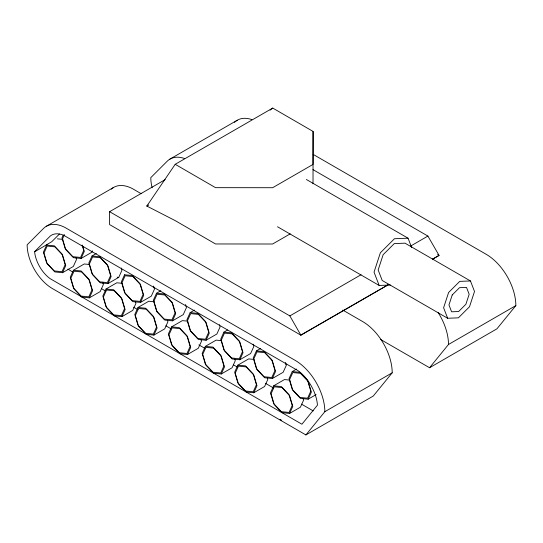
<?xml version="1.0" encoding="UTF-8"?>
<svg xmlns="http://www.w3.org/2000/svg" width="543" height="543" viewBox="0 0 543 543"><rect width="100%" height="100%" fill="white"/><g stroke="black" fill="none" stroke-linecap="round" stroke-linejoin="round"><path stroke-width="0.81" d="M165.167 179.618L109.611 211.695L109.605 224.592L300.89 335.194L387.885 284.966M300.89 335.194L289.86 315.911L109.611 211.695M175.192 164.305L272.735 108.071L313.08 131.433L313.033 164.42L272.634 187.715L215.537 187.661L175.192 164.305L146.834 206.062L175.158 220.601L215.503 243.963L272.593 244.011L290.227 233.85M313.019 183.744L313.08 131.433M63.259 235.044L61.983 237.861L65.167 248.572L72.857 256.69L80.54 257.45L83.731 250.411L82.136 245.056M64.454 234.63L62.547 238.852L65.73 249.57L73.42 257.687L81.104 258.448L91.903 252.217L92.534 250.805M62.547 272.695L65.73 265.656L62.547 254.939L54.857 246.827L47.173 246.06L43.99 253.099L47.173 263.817L54.857 271.934L62.547 272.695L73.339 266.464L76.522 259.425L76.068 257.891M73.454 270.217L70.271 277.256L73.454 287.966L81.138 296.084L88.828 296.845L92.011 289.806L88.828 279.088L81.138 270.977L73.454 270.217L84.246 263.979L89.629 264.516M81.104 258.448L84.294 251.409L82.699 246.054M92.011 255.97L88.828 263.009L92.011 273.72L99.702 281.837L107.385 282.598L110.575 275.559L107.385 264.841L99.702 256.73L92.011 255.97L96.328 253.472M89.391 297.842L92.575 290.804L89.391 280.086L81.701 271.975L74.018 271.208L70.834 278.247L74.018 288.964L81.701 297.082L89.391 297.842L100.183 291.611L103.367 284.573L102.688 282.272M107.948 283.595L111.132 276.557L107.948 265.839L100.265 257.721L92.575 256.961L89.391 264L92.575 274.717L100.265 282.835L107.948 283.595L118.747 277.364L121.931 270.326L121.245 268.025M106.014 289.012L102.824 296.05L106.014 306.768L113.697 314.879L121.388 315.639L124.571 308.6L121.388 297.89L113.697 289.772L106.014 289.012L116.806 282.781L122.189 283.31M121.951 316.637L125.134 309.598L121.951 298.888L114.261 290.77L106.571 290.01L103.387 297.048L106.571 307.759L114.261 315.877L121.951 316.637L132.743 310.406L135.926 303.367L135.472 301.84M137.976 307.467L134.793 314.506L137.976 325.223L145.667 333.334L153.357 334.101L156.54 327.062L153.357 316.345L145.667 308.227L137.976 307.467L148.768 301.236L154.151 301.772M140.508 302.39L143.691 295.351L140.508 284.641L132.818 276.523L125.134 275.763L121.951 282.801L125.134 293.512L132.818 301.63L140.508 302.39L151.3 296.159L154.483 289.12L153.574 286.059M156.54 293.22L153.357 300.259L156.54 310.976L164.224 319.087L171.914 319.854L175.097 312.816L171.914 302.098L164.224 293.98L156.54 293.22L160.857 290.729M153.913 335.092L157.103 328.053L153.913 317.343L146.23 309.225L138.54 308.465L135.356 315.503L138.54 326.221L146.23 334.332L153.913 335.092L164.712 328.861L167.896 321.823L167.441 320.295M172.477 320.845L175.66 313.806L172.477 303.096L164.787 294.978L157.103 294.218L153.913 301.256L157.103 311.974L164.787 320.085L172.477 320.845L183.269 314.614L186.453 307.576L185.543 304.514M171.574 326.866L168.391 333.904L171.574 344.615L179.265 352.733L186.948 353.493L190.131 346.454L186.948 335.744L179.265 327.626L171.574 326.866L182.367 320.635L187.749 321.164M190.131 312.619L186.948 319.657L190.131 330.368L197.822 338.486L205.512 339.246L208.695 332.207L205.512 321.497L197.822 313.379L190.131 312.619L194.448 310.121M187.511 354.491L190.695 347.452L187.511 336.735L179.828 328.624L172.138 327.863L168.954 334.902L172.138 345.613L179.828 353.731L187.511 354.491L198.304 348.26L201.487 341.221L201.032 339.687M206.075 340.244L209.259 333.205L206.075 322.488L198.385 314.377L190.695 313.616L187.511 320.655L190.695 331.366L198.385 339.484L206.075 340.244L216.867 334.013L220.051 326.974L219.365 324.68M205.349 346.366L202.166 353.405L205.349 364.115L213.039 372.233L220.723 372.993L223.906 365.955L220.723 355.237L213.039 347.126L205.349 346.366L216.141 340.128L221.524 340.665M223.906 332.119L220.723 339.158L223.906 349.868L231.596 357.986L239.287 358.747L242.47 351.708L239.287 340.99L231.596 332.879L223.906 332.119L227.503 330.042M221.286 373.991L224.469 366.953L221.286 356.235L213.596 348.124L205.912 347.357L202.729 354.396L205.912 365.113L213.596 373.231L221.286 373.991L232.078 367.76L235.262 360.722L234.807 359.188M239.843 359.744L243.033 352.706L239.843 341.988L232.16 333.877L224.469 333.11L221.286 340.149L224.469 350.866L232.16 358.984L239.843 359.744L250.642 353.513L253.825 346.475L253.14 344.181M237.861 365.134L234.678 372.172L237.861 382.89L245.545 391.001L253.235 391.761L256.418 384.722L253.235 374.012L245.545 365.894L237.861 365.134L248.653 358.903L254.036 359.432M256.418 350.887L253.235 357.925L256.418 368.643L264.108 376.754L271.792 377.514L274.982 370.475L271.792 359.765L264.108 351.647L256.418 350.887L260.735 348.396M253.798 392.759L256.982 385.72L253.798 375.009L246.108 366.892L238.425 366.131L235.234 373.17L238.425 383.881L246.108 391.998L253.798 392.759L264.59 386.528L267.774 379.489L267.319 377.962M272.355 378.512L275.539 371.473L272.355 360.762L264.672 352.645L256.982 351.884L253.798 358.923L256.982 369.634L264.672 377.752L272.355 378.512L283.147 372.281L286.337 365.242L285.652 362.948M273.672 385.808L270.489 392.847L273.672 403.564L281.362 411.682L289.046 412.442L292.229 405.404L289.046 394.686L281.362 386.568L273.672 385.808L284.464 379.577L289.847 380.114M292.229 371.561L289.046 378.6L292.229 389.317L299.919 397.435L307.609 398.195L310.793 391.157L307.609 380.439L299.919 372.322L292.229 371.561L296.546 369.07M289.609 413.44L292.792 406.402L289.609 395.684L281.919 387.566L274.235 386.806L271.052 393.845L274.235 404.562L281.919 412.673L289.609 413.44L300.401 407.202L303.585 400.164L303.13 398.637M308.173 399.186L311.356 392.148L308.173 381.437L300.483 373.319L292.792 372.559L289.609 379.598L292.792 390.315L300.483 398.426L308.173 399.186L316.087 394.618M324.843 411.682A41.859 24.163 60 0 0 295.249 360.423L65.031 227.503A40.087 23.145 60 0 0 43.515 228.454L27.15 244.832A35.709 20.614 60 0 0 52.399 288.564L305.906 434.929L324.843 411.682L392.202 372.797A41.859 24.163 60 0 0 362.609 321.531L342.809 310.101M392.202 372.797L373.265 396.037L305.906 434.929M380.46 339.389L429.554 367.733L448.491 344.486L515.85 305.6A41.859 24.163 60 0 0 486.25 254.334L313.223 154.436M515.85 305.6L496.913 328.841L429.554 367.733M34.589 251.626L50.363 235.954A29.784 17.2 60 0 1 63.823 235.363L298.155 370.747A31.542 18.211 60 0 1 317.356 403.999L317.424 405.193L301.922 424.219L50.058 278.613A25.392 14.661 60 0 1 34.596 251.843L51.775 241.703L59.431 234.04M148.171 205.023L146.834 206.062L148.293 205.206M270.068 110.148L272.735 108.071M46.243 226.329L113.602 187.444M169.891 159.133L237.25 120.247M289.86 315.911L361.081 274.717M411.01 245.836L427.898 236.069L439.063 255.42L432.479 259.221L439.063 255.42L437.597 254.572M300.89 335.045L388.347 284.647M411.675 247.588L408.051 238.194L394.456 238.73L380.365 252.794L374.032 272.145L379.163 285.455L390.363 285.014M470.462 280.955L459.731 281.376L448.606 292.48L443.604 307.759L447.656 318.266L458.387 317.838L469.512 306.741L474.514 291.462L470.462 280.955L405.01 243.169L394.279 243.59L383.154 254.694L378.152 269.973L382.211 280.48L447.656 318.266M57.402 238.839L62.784 239.368M117.207 277.208L118.747 277.364M306.381 179.495L408.051 238.194M277.493 226.75L379.163 285.455M141.187 193.695L132.39 188.618A40.087 23.145 60 0 0 111.295 189.154M72.755 272.07L67.889 269.111M101.351 288.577L105.749 291.116M133.612 307.202L138.01 309.741M165.873 325.827L171.004 328.793M198.867 344.873L204.731 348.26M233.327 364.774L237.725 367.312M265.588 383.399L273.652 388.055M301.514 404.141L313.243 410.908M280.066 419.386L281.532 420.234M312.944 169.606L427.898 236.069M285.319 362.717L285.774 364.244M152.135 187.783A35.709 20.614 60 0 1 150.798 177.642L167.163 161.257A40.087 23.145 60 0 1 184.505 158.495M234.522 122.365A40.087 23.145 60 0 1 235.377 121.578M235.825 121.211A40.087 23.145 60 0 1 251.864 119.603M438.201 312.639A41.859 24.163 60 0 1 448.491 344.486M452.224 294.951L448.959 304.935L451.606 311.804L458.618 311.526L465.887 304.27L469.159 294.286L466.512 287.417L459.493 287.695L452.224 294.951M46.61 245.069L43.426 252.108L46.61 262.819L54.293 270.937L61.983 271.697L65.167 264.658L61.983 253.941L54.293 245.83L46.61 245.069M124.571 274.765L121.388 281.803L124.571 292.521L132.261 300.632L139.945 301.392L143.128 294.354L139.945 283.643L132.261 275.525L124.571 274.765"/></g></svg>
